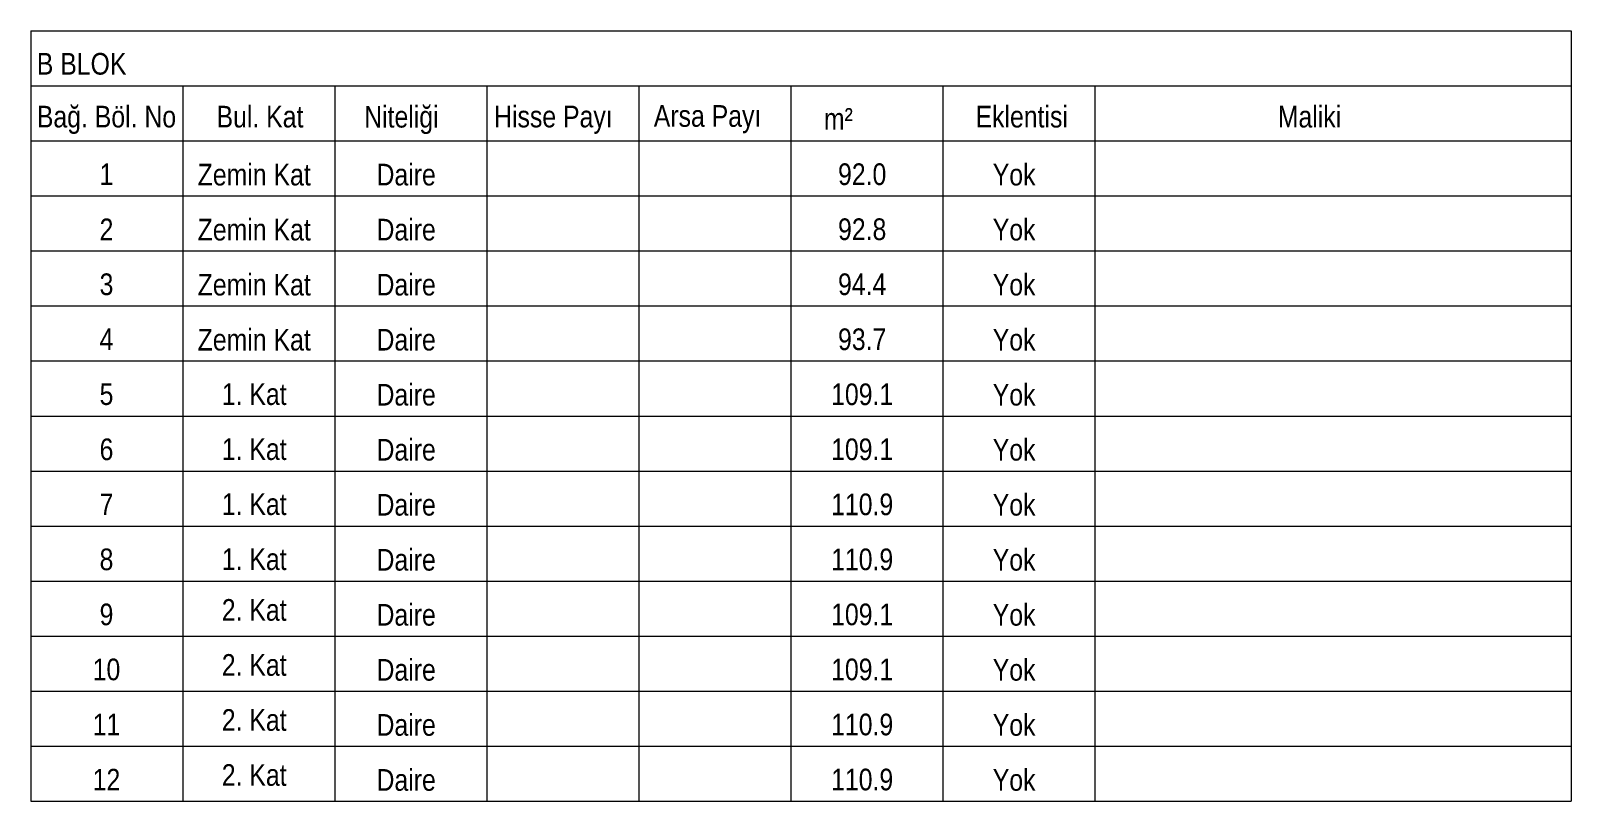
# Model space of a CAD drawing. Header units: millimetres. Extents: x 1811019 to 3717122, y -501178 to -243171.
# Drawn here: x 1824797 to 1827348, y -244532 to -243255 of the extents above; entities that cross this region are included whole.
import ezdxf
from ezdxf.enums import TextEntityAlignment as Align

# ---------------------------------------------------------------- set-up
doc = ezdxf.new("R2010")
doc.units = ezdxf.units.MM
doc.layers.add('a_görünüş_ince', color=8, linetype='Continuous', lineweight=20)
doc.layers.add('a_not_text', color=7, linetype='Continuous', lineweight=13)
doc.styles.get("Standard").update_dxf_attribs({"font": 'ARIALN.TTF'})

msp = doc.modelspace()

# ---------------------------------------------------------------- linework, layer by layer
at = {"layer": 'a_görünüş_ince'}
for p, q in [((1824796.8, -243255), (1824796.8, -244532)), ((1824796.8, -243255), (1827348.5, -243255)), ((1827348.5, -243255), (1827348.5, -244532)), ((1824796.8, -243346.2), (1827348.5, -243346.2)), ((1825048.6, -243346.2), (1825048.6, -244532)), ((1825300.4, -243346.2), (1825300.4, -244532)), ((1825300.4, -243346.2), (1825300.4, -244532)), ((1825552.2, -243346.2), (1825552.2, -244532)), ((1825552.2, -243346.2), (1825552.2, -244532)), ((1825803.9, -243346.2), (1825803.9, -244532)), ((1826055.7, -243346.2), (1826055.7, -244532)), ((1826307.5, -243346.2), (1826307.5, -244532)), ((1826559.3, -243346.2), (1826559.3, -244532)), ((1824796.8, -243437.4), (1827348.5, -243437.4)), ((1824796.8, -243528.6), (1827348.5, -243528.6)), ((1824796.8, -243619.9), (1827348.5, -243619.9)), ((1824796.8, -243711.1), (1827348.5, -243711.1)), ((1824796.8, -243802.3), (1827348.5, -243802.3)), ((1824796.8, -243893.5), (1827348.5, -243893.5)), ((1824796.8, -243984.7), (1827348.5, -243984.7)), ((1824796.8, -244075.9), (1827348.5, -244075.9)), ((1824796.8, -244167.1), (1827348.5, -244167.1)), ((1824796.8, -244258.3), (1827348.5, -244258.3)), ((1824796.8, -244349.5), (1827348.5, -244349.5)), ((1824796.8, -244440.7), (1827348.5, -244440.7)), ((1824796.8, -244532), (1827348.5, -244532))]:
    msp.add_line(p, q, dxfattribs=at)

# ---------------------------------------------------------------- texts
at = {"layer": 'a_not_text'}
for s, height, p in [('B BLOK', 35.88, (1824881, -243309.7)), ('Bağ. Böl. No', 35.876, (1824922.2, -243401.4)), ('Niteliği', 35.88, (1825410.7, -243401.6)), ('Bul. Kat', 35.88, (1825176.4, -243396.6)), ('Hisse Payı', 35.88, (1825662.5, -243401.6)), ('Arsa Payı', 35.88, (1825917.9, -243401.6)), ('m²', 35.88, (1826134.6, -243400.9)), ('Eklentisi', 35.88, (1826438.3, -243396.6)), ('Maliki', 35.88, (1826915, -243396.6)), ('1', 35.9, (1824922.2, -243492.7)), ('Zemin Kat', 35.88, (1825166.9, -243492.7)), ('Daire', 35.88, (1825418.6, -243492.7)), ('92.0', 35.88, (1826174, -243492.7)), ('Yok', 35.88, (1826425.7, -243492.7)), ('2', 35.9, (1824922.2, -243583.9)), ('Zemin Kat', 35.88, (1825166.9, -243583.9)), ('Daire', 35.88, (1825418.6, -243583.9)), ('92.8', 35.88, (1826174, -243583.9)), ('Yok', 35.88, (1826425.7, -243583.9)), ('3', 35.9, (1824922.2, -243675.1)), ('Zemin Kat', 35.88, (1825166.9, -243675.1)), ('Daire', 35.88, (1825418.6, -243675.1)), ('94.4', 35.88, (1826174, -243675.1)), ('Yok', 35.88, (1826425.7, -243675.1)), ('4', 35.9, (1824922.2, -243766.3)), ('Zemin Kat', 35.88, (1825166.9, -243766.3)), ('Daire', 35.88, (1825418.6, -243766.3)), ('93.7', 35.88, (1826174, -243766.3)), ('Yok', 35.88, (1826425.7, -243766.3)), ('5', 35.9, (1824922.2, -243857.5)), ('1. Kat', 35.88, (1825166.9, -243857.5)), ('Daire', 35.88, (1825418.6, -243857.5)), ('109.1', 35.88, (1826174, -243857.5)), ('Yok', 35.88, (1826425.7, -243857.5)), ('6', 35.9, (1824922.2, -243948.7)), ('1. Kat', 35.88, (1825166.9, -243948.7)), ('Daire', 35.88, (1825418.6, -243948.7)), ('109.1', 35.88, (1826174, -243948.7)), ('Yok', 35.88, (1826425.7, -243948.7)), ('7', 35.9, (1824922.2, -244039.9)), ('1. Kat', 35.88, (1825166.9, -244039.9)), ('Daire', 35.88, (1825418.6, -244039.9)), ('110.9', 35.88, (1826174, -244039.9)), ('Yok', 35.88, (1826425.7, -244039.9)), ('8', 35.9, (1824922.2, -244131.1)), ('1. Kat', 35.88, (1825166.9, -244131.1)), ('Daire', 35.88, (1825418.6, -244131.1)), ('110.9', 35.88, (1826174, -244131.1)), ('Yok', 35.88, (1826425.7, -244131.1)), ('9', 35.9, (1824922.2, -244222.3)), ('2. Kat', 35.88, (1825166.9, -244214.9)), ('Daire', 35.88, (1825418.6, -244222.3)), ('109.1', 35.88, (1826174, -244222.3)), ('Yok', 35.88, (1826425.7, -244222.3)), ('10', 35.88, (1824922.2, -244313.5)), ('2. Kat', 35.88, (1825166.9, -244306.1)), ('Daire', 35.88, (1825418.6, -244313.5)), ('109.1', 35.88, (1826174, -244313.5)), ('Yok', 35.88, (1826425.7, -244313.5)), ('11', 35.88, (1824922.2, -244404.8)), ('2. Kat', 35.88, (1825166.9, -244397.3)), ('Daire', 35.88, (1825418.6, -244404.8)), ('110.9', 35.88, (1826174, -244404.8)), ('Yok', 35.88, (1826425.7, -244404.8)), ('2. Kat', 35.88, (1825166.9, -244488.5)), ('12', 35.88, (1824922.2, -244496)), ('Daire', 35.88, (1825418.6, -244496)), ('110.9', 35.88, (1826174, -244496)), ('Yok', 35.88, (1826425.7, -244496))]:
    msp.add_text(s, height=height, dxfattribs=at).set_placement(p, align=Align.MIDDLE)

doc.saveas('drawing.dxf')
